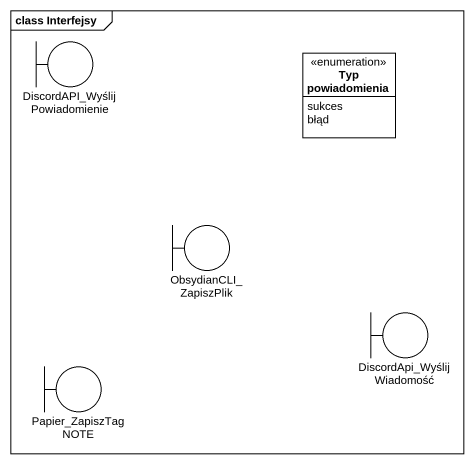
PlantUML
@startuml
mainframe class Interfejsy
allowmixing
hide circle
hide empty members
boundary "DiscordAPI_WyślijPowiadomienie" as DiscordAPI
enum "Typ powiadomienia" as Typ_powiadomienia {
  sukces
  błąd
}
boundary ObsydianCLI_ZapiszPlik
boundary DiscordApi_WyślijWiadomość
boundary Papier_ZapiszTagNOTE
@enduml
